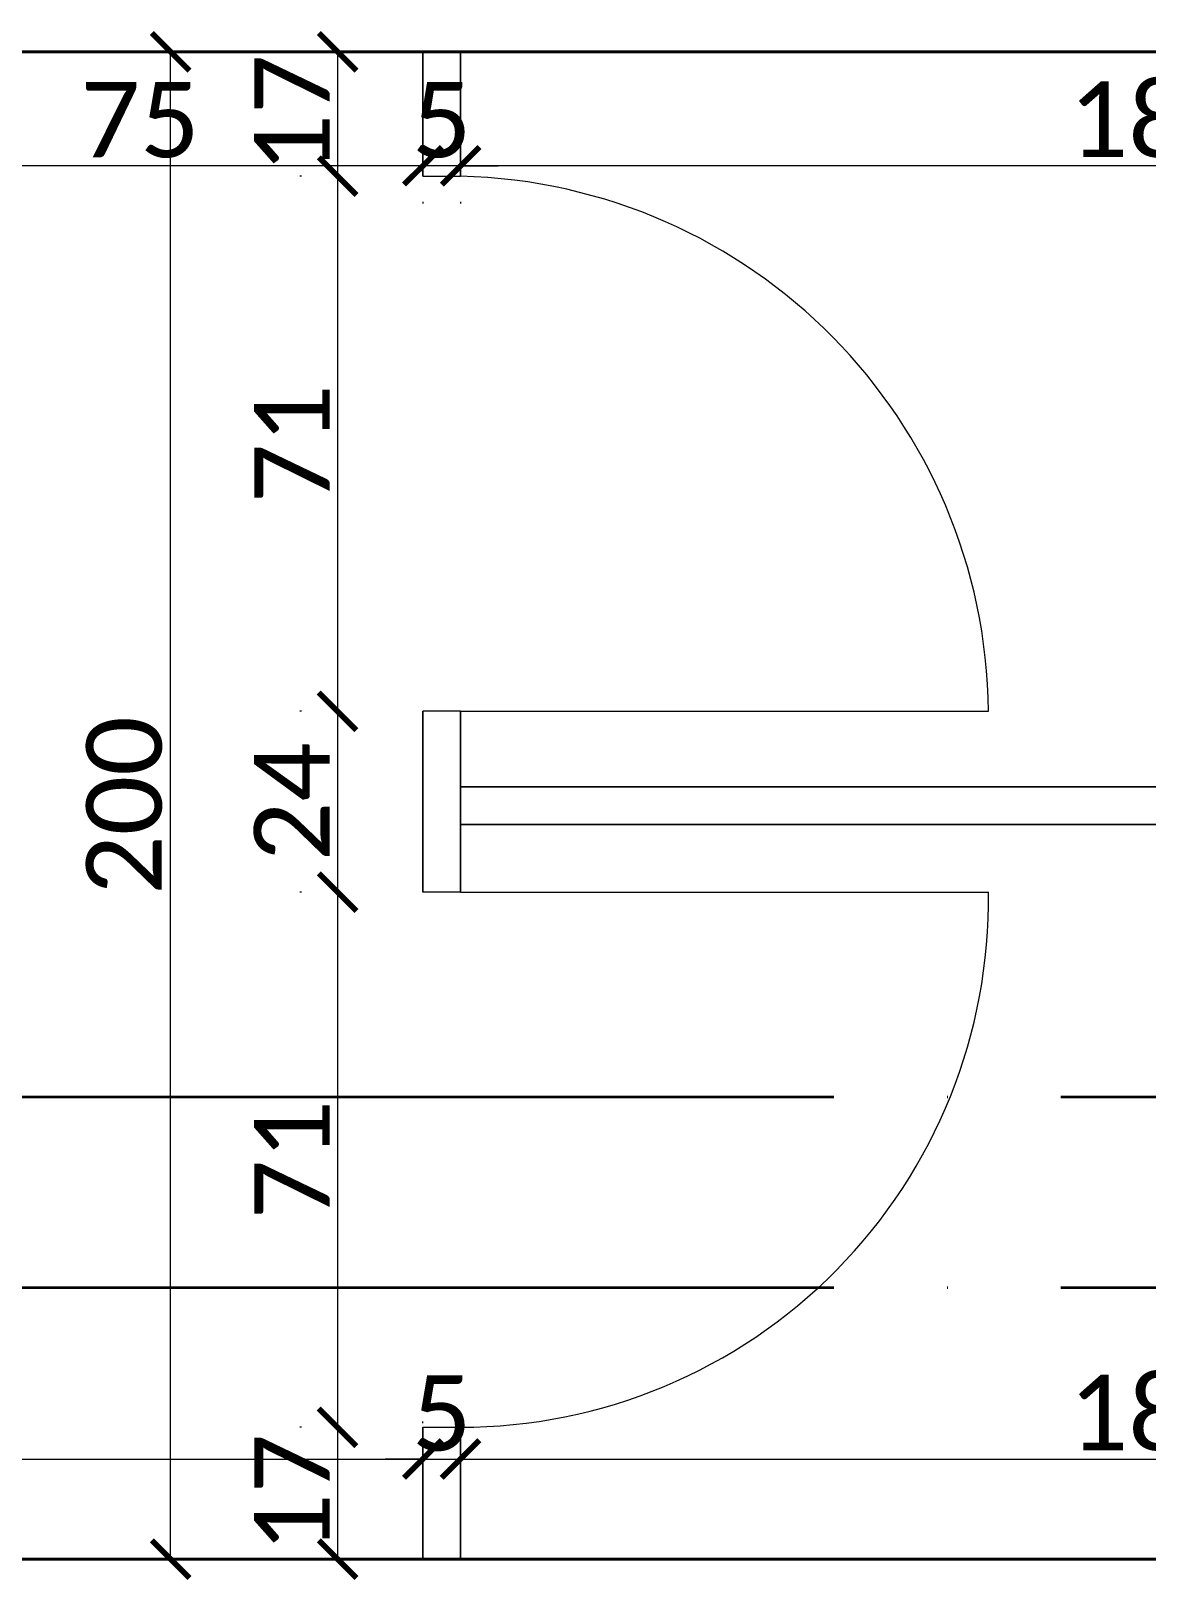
# Model space of a CAD drawing. Header units: centimetres. Extents: x -26724 to 60145, y -23645 to 6771.
# Drawn here: x 549.7 to 697.7, y 4567.2 to 4772.7 of the extents above; entities that cross this region are included whole.
import ezdxf

# ---------------------------------------------------------------- set-up
doc = ezdxf.new("R2010")
doc.units = ezdxf.units.CM
doc.linetypes.add('ACAD_ISO04W100', pattern=[30, 24, -3, 0, -3])
doc.linetypes.add('AUSGEZOGEN', pattern=[0])
for name, color, linetype, lineweight in [('2.IZGLED', 7, 'Continuous', 13), ('4.KOTE', 88, 'Continuous', 15), ('vrata', 83, 'Continuous', 18), ('zid', 7, 'Continuous', 40)]:
    doc.layers.add(name, color=color, linetype=linetype, lineweight=lineweight)
doc.layers.add('IZGLED 2', color=253, linetype='Continuous', lineweight=9, true_color=0x828282)
doc.styles.get("Standard").update_dxf_attribs({"font": 'calibri.ttf'})
doc.dimstyles.new('ja 1 50', dxfattribs={"dimtxt": 10, "dimasz": 5, "dimexe": 5, "dimexo": 5, "dimgap": 1, "dimtad": 1, "dimdec": 0, "dimtxsty": 'Standard', "dimblk": 'ARCHTICK', "dimcen": 2.5, "dimclrd": 256, "dimclrt": 7, "dimadec": 0, "dimazin": 0, "dimtfac": 1, "dimtdec": 0, "dimtix": 1, "dimtmove": 1, "dimatfit": 3, "dimldrblk": 'ARCHTICK', "dimfxl": 10, "dimfxlon": 1, "dimlwd": 0, "dimlwe": 9, "dimarcsym": 0})

# ---------------------------------------------------------------- blocks, each defined once
blk = doc.blocks.new('_ArchTick')
at = {"color": 0, "linetype": 'ByBlock', "const_width": 0.15}
blk.add_lwpolyline([(-0.5, -0.5), (0.5, 0.5)], dxfattribs=at)
blk = doc.blocks.new('*D2314')
at = {"layer": '4.KOTE', "lineweight": 0, "transparency": 16777216}
blk.add_line((791.69, 4754.84), (606.69, 4754.84), dxfattribs=at)
at = {"layer": '4.KOTE', "color": 0, "lineweight": 9, "transparency": 16777216}
for p, q in [((606.69, 4750.08), (606.69, 4749.84)), ((791.69, 4750.08), (791.69, 4749.84))]:
    blk.add_line(p, q, dxfattribs=at)
at = {"layer": 'Defpoints', "color": 0, "transparency": 16777216}
for p in [(606.69, 4769.96, 1216.69), (791.69, 4769.96, 1216.69), (606.69, 4754.84)]:
    blk.add_point(p, dxfattribs=at)
at = {"layer": '4.KOTE', "lineweight": 0, "transparency": 16777216, "xscale": 5, "yscale": 5, "zscale": 5, "rotation": 180}
blk.add_blockref('_ArchTick', (606.69, 4754.84), dxfattribs=at)
at = {"layer": '4.KOTE', "lineweight": 0, "transparency": 16777216, "xscale": 5, "yscale": 5, "zscale": 5}
blk.add_blockref('_ArchTick', (791.69, 4754.84), dxfattribs=at)
at = {"layer": '4.KOTE', "color": 7, "transparency": 16777216, "insert": (699.19, 4760.96), "char_height": 10, "attachment_point": 5}
blk.add_mtext('185', dxfattribs=at)
blk = doc.blocks.new('*D2354')
at = {"layer": '4.KOTE', "lineweight": 0, "transparency": 16777216}
for p, q in [((601.69, 4754.84), (596.69, 4754.84)), ((606.69, 4754.84), (601.69, 4754.84)), ((606.69, 4754.84), (611.69, 4754.84))]:
    blk.add_line(p, q, dxfattribs=at)
at = {"layer": '4.KOTE', "color": 0, "lineweight": 9, "transparency": 16777216}
for p, q in [((601.69, 4750.08), (601.69, 4749.84)), ((606.69, 4750.08), (606.69, 4749.84))]:
    blk.add_line(p, q, dxfattribs=at)
at = {"layer": 'Defpoints', "color": 0, "transparency": 16777216}
for p in [(601.69, 4769.96, 1216.69), (606.69, 4769.96, 1216.69), (601.69, 4754.84)]:
    blk.add_point(p, dxfattribs=at)
at = {"layer": '4.KOTE', "lineweight": 0, "transparency": 16777216, "xscale": 5, "yscale": 5, "zscale": 5}
blk.add_blockref('_ArchTick', (601.69, 4754.84), dxfattribs=at)
at = {"layer": '4.KOTE', "lineweight": 0, "transparency": 16777216, "xscale": 5, "yscale": 5, "zscale": 5, "rotation": 180}
blk.add_blockref('_ArchTick', (606.69, 4754.84), dxfattribs=at)
at = {"layer": '4.KOTE', "color": 7, "transparency": 16777216, "insert": (604.19, 4760.91), "char_height": 10, "attachment_point": 5}
blk.add_mtext('5', dxfattribs=at)
blk = doc.blocks.new('*D2355')
at = {"layer": '4.KOTE', "color": 0, "lineweight": 9, "transparency": 16777216}
for p, q in [((526.69, 4759.74), (526.69, 4759.84)), ((601.69, 4750.08), (601.69, 4749.84))]:
    blk.add_line(p, q, dxfattribs=at)
at = {"layer": '4.KOTE', "lineweight": 0, "transparency": 16777216}
blk.add_line((601.69, 4754.84), (526.69, 4754.84), dxfattribs=at)
at = {"layer": 'Defpoints', "color": 0, "transparency": 16777216}
for p in [(601.69, 4769.96, 1216.69), (526.69, 4754.84), (526.69, 4751.96, 1216.69)]:
    blk.add_point(p, dxfattribs=at)
at = {"layer": '4.KOTE', "lineweight": 0, "transparency": 16777216, "xscale": 5, "yscale": 5, "zscale": 5, "rotation": 180}
blk.add_blockref('_ArchTick', (526.69, 4754.84), dxfattribs=at)
at = {"layer": '4.KOTE', "lineweight": 0, "transparency": 16777216, "xscale": 5, "yscale": 5, "zscale": 5}
blk.add_blockref('_ArchTick', (601.69, 4754.84), dxfattribs=at)
at = {"layer": '4.KOTE', "color": 7, "transparency": 16777216, "insert": (564.19, 4760.91), "char_height": 10, "attachment_point": 5}
blk.add_mtext('75', dxfattribs=at)
blk = doc.blocks.new('*D2365')
at = {"layer": '4.KOTE', "color": 0, "lineweight": 9, "transparency": 16777216}
for p, q in [((181.69, 4588.02), (181.69, 4588.25)), ((601.69, 4588.02), (601.69, 4588.25))]:
    blk.add_line(p, q, dxfattribs=at)
at = {"layer": '4.KOTE', "lineweight": 0, "transparency": 16777216}
blk.add_line((181.69, 4583.25), (601.69, 4583.25), dxfattribs=at)
at = {"layer": 'Defpoints', "color": 0, "transparency": 16777216}
for p in [(601.69, 4583.25), (181.69, 4569.96, 1216.69), (601.69, 4569.96, 1216.69)]:
    blk.add_point(p, dxfattribs=at)
at = {"layer": '4.KOTE', "lineweight": 0, "transparency": 16777216, "xscale": 5, "yscale": 5, "zscale": 5, "rotation": 180}
blk.add_blockref('_ArchTick', (181.69, 4583.25), dxfattribs=at)
at = {"layer": '4.KOTE', "lineweight": 0, "transparency": 16777216, "xscale": 5, "yscale": 5, "zscale": 5}
blk.add_blockref('_ArchTick', (601.69, 4583.25), dxfattribs=at)
at = {"layer": '4.KOTE', "color": 7, "transparency": 16777216, "insert": (391.69, 4589.37), "char_height": 10, "attachment_point": 5}
blk.add_mtext('420', dxfattribs=at)
blk = doc.blocks.new('*D2366')
at = {"layer": '4.KOTE', "color": 0, "lineweight": 9, "transparency": 16777216}
for p, q in [((601.69, 4588.02), (601.69, 4588.25)), ((606.69, 4588.13), (606.69, 4588.25))]:
    blk.add_line(p, q, dxfattribs=at)
at = {"layer": '4.KOTE', "lineweight": 0, "transparency": 16777216}
for p, q in [((601.69, 4583.25), (596.69, 4583.25)), ((601.69, 4583.25), (606.69, 4583.25)), ((606.69, 4583.25), (611.69, 4583.25))]:
    blk.add_line(p, q, dxfattribs=at)
at = {"layer": 'Defpoints', "color": 0, "transparency": 16777216}
for p in [(606.69, 4583.25), (606.69, 4578.71, 1216.69), (601.69, 4569.96, 1216.69)]:
    blk.add_point(p, dxfattribs=at)
at = {"layer": '4.KOTE', "lineweight": 0, "transparency": 16777216, "xscale": 5, "yscale": 5, "zscale": 5}
blk.add_blockref('_ArchTick', (601.69, 4583.25), dxfattribs=at)
at = {"layer": '4.KOTE', "lineweight": 0, "transparency": 16777216, "xscale": 5, "yscale": 5, "zscale": 5, "rotation": 180}
blk.add_blockref('_ArchTick', (606.69, 4583.25), dxfattribs=at)
at = {"layer": '4.KOTE', "color": 7, "transparency": 16777216, "insert": (604.19, 4589.32), "char_height": 10, "attachment_point": 5}
blk.add_mtext('5', dxfattribs=at)
blk = doc.blocks.new('*D2367')
at = {"layer": '4.KOTE', "color": 0, "lineweight": 9, "transparency": 16777216}
for p, q in [((606.69, 4588.13), (606.69, 4588.25)), ((791.69, 4588.02), (791.69, 4588.25))]:
    blk.add_line(p, q, dxfattribs=at)
at = {"layer": '4.KOTE', "lineweight": 0, "transparency": 16777216}
blk.add_line((606.69, 4583.25), (791.69, 4583.25), dxfattribs=at)
at = {"layer": 'Defpoints', "color": 0, "transparency": 16777216}
for p in [(791.69, 4583.25), (606.69, 4578.71, 1216.69), (791.69, 4569.96, 1216.69)]:
    blk.add_point(p, dxfattribs=at)
at = {"layer": '4.KOTE', "lineweight": 0, "transparency": 16777216, "xscale": 5, "yscale": 5, "zscale": 5, "rotation": 180}
blk.add_blockref('_ArchTick', (606.69, 4583.25), dxfattribs=at)
at = {"layer": '4.KOTE', "lineweight": 0, "transparency": 16777216, "xscale": 5, "yscale": 5, "zscale": 5}
blk.add_blockref('_ArchTick', (791.69, 4583.25), dxfattribs=at)
at = {"layer": '4.KOTE', "color": 7, "transparency": 16777216, "insert": (699.19, 4589.37), "char_height": 10, "attachment_point": 5}
blk.add_mtext('185', dxfattribs=at)
blk = doc.blocks.new('*D2369')
at = {"layer": '4.KOTE', "color": 0, "lineweight": 9, "transparency": 16777216}
for p, q in [((563.71, 4769.96), (563.24, 4769.96)), ((563.71, 4569.96), (563.24, 4569.96))]:
    blk.add_line(p, q, dxfattribs=at)
at = {"layer": '4.KOTE', "lineweight": 0, "transparency": 16777216}
blk.add_line((568.24, 4569.96), (568.24, 4769.96), dxfattribs=at)
at = {"layer": 'Defpoints', "color": 0, "transparency": 16777216}
for p in [(568.24, 4769.96), (601.69, 4769.96, 1216.69), (601.69, 4569.96, 1216.69)]:
    blk.add_point(p, dxfattribs=at)
at = {"layer": '4.KOTE', "lineweight": 0, "transparency": 16777216, "xscale": 5, "yscale": 5, "zscale": 5}
for p, rotation in [((568.24, 4769.96), 90), ((568.24, 4569.96), 270)]:
    blk.add_blockref('_ArchTick', p, dxfattribs=dict(at, rotation=rotation))
at = {"layer": '4.KOTE', "color": 7, "transparency": 16777216, "insert": (562.11, 4669.96), "char_height": 10, "attachment_point": 5, "rotation": 90}
blk.add_mtext('200', dxfattribs=at)
blk = doc.blocks.new('*D2386')
at = {"layer": '4.KOTE', "color": 0, "lineweight": 9, "transparency": 16777216}
for p, q in [((585.58, 4769.96), (585.38, 4769.96)), ((585.58, 4753.46), (585.38, 4753.46))]:
    blk.add_line(p, q, dxfattribs=at)
at = {"layer": '4.KOTE', "lineweight": 0, "transparency": 16777216}
blk.add_line((590.38, 4769.96), (590.38, 4753.46), dxfattribs=at)
at = {"layer": 'Defpoints', "color": 0, "transparency": 16777216}
for p in [(601.69, 4769.96, 1216.69), (590.38, 4753.46), (601.69, 4753.46, 1216.69)]:
    blk.add_point(p, dxfattribs=at)
at = {"layer": '4.KOTE', "lineweight": 0, "transparency": 16777216, "xscale": 5, "yscale": 5, "zscale": 5}
for p, rotation in [((590.38, 4769.96), 90), ((590.38, 4753.46), 270)]:
    blk.add_blockref('_ArchTick', p, dxfattribs=dict(at, rotation=rotation))
at = {"layer": '4.KOTE', "color": 7, "transparency": 16777216, "insert": (584.35, 4761.71), "char_height": 10, "attachment_point": 5, "rotation": 90}
blk.add_mtext('17', dxfattribs=at)
blk = doc.blocks.new('*D2387')
at = {"layer": '4.KOTE', "color": 0, "lineweight": 9, "transparency": 16777216}
for p, q in [((585.58, 4753.46), (585.38, 4753.46)), ((585.61, 4682.46), (585.38, 4682.46))]:
    blk.add_line(p, q, dxfattribs=at)
at = {"layer": '4.KOTE', "lineweight": 0, "transparency": 16777216}
blk.add_line((590.38, 4753.46), (590.38, 4682.46), dxfattribs=at)
at = {"layer": 'Defpoints', "color": 0, "transparency": 16777216}
for p in [(601.69, 4753.46, 1216.69), (590.38, 4682.46), (604.19, 4682.46, 1216.69)]:
    blk.add_point(p, dxfattribs=at)
at = {"layer": '4.KOTE', "lineweight": 0, "transparency": 16777216, "xscale": 5, "yscale": 5, "zscale": 5}
for p, rotation in [((590.38, 4753.46), 90), ((590.38, 4682.46), 270)]:
    blk.add_blockref('_ArchTick', p, dxfattribs=dict(at, rotation=rotation))
at = {"layer": '4.KOTE', "color": 7, "transparency": 16777216, "insert": (584.35, 4717.96), "char_height": 10, "attachment_point": 5, "rotation": 90}
blk.add_mtext('71', dxfattribs=at)
blk = doc.blocks.new('*D2388')
at = {"layer": '4.KOTE', "color": 0, "lineweight": 9, "transparency": 16777216}
for p, q in [((585.61, 4682.46), (585.38, 4682.46)), ((585.58, 4658.46), (585.38, 4658.46))]:
    blk.add_line(p, q, dxfattribs=at)
at = {"layer": '4.KOTE', "lineweight": 0, "transparency": 16777216}
blk.add_line((590.38, 4682.46), (590.38, 4658.46), dxfattribs=at)
at = {"layer": 'Defpoints', "color": 0, "transparency": 16777216}
for p in [(604.19, 4682.46, 1216.69), (590.38, 4658.46), (601.69, 4658.46, 1216.69)]:
    blk.add_point(p, dxfattribs=at)
at = {"layer": '4.KOTE', "lineweight": 0, "transparency": 16777216, "xscale": 5, "yscale": 5, "zscale": 5}
for p, rotation in [((590.38, 4682.46), 90), ((590.38, 4658.46), 270)]:
    blk.add_blockref('_ArchTick', p, dxfattribs=dict(at, rotation=rotation))
at = {"layer": '4.KOTE', "color": 7, "transparency": 16777216, "insert": (584.31, 4670.46), "char_height": 10, "attachment_point": 5, "rotation": 90}
blk.add_mtext('24', dxfattribs=at)
blk = doc.blocks.new('*D2389')
at = {"layer": '4.KOTE', "color": 0, "lineweight": 9, "transparency": 16777216}
for p, q in [((585.58, 4658.46), (585.38, 4658.46)), ((585.58, 4587.46), (585.38, 4587.46))]:
    blk.add_line(p, q, dxfattribs=at)
at = {"layer": '4.KOTE', "lineweight": 0, "transparency": 16777216}
blk.add_line((590.38, 4658.46), (590.38, 4587.46), dxfattribs=at)
at = {"layer": 'Defpoints', "color": 0, "transparency": 16777216}
for p in [(601.69, 4658.46, 1216.69), (590.38, 4587.46), (601.69, 4587.46, 1216.69)]:
    blk.add_point(p, dxfattribs=at)
at = {"layer": '4.KOTE', "lineweight": 0, "transparency": 16777216, "xscale": 5, "yscale": 5, "zscale": 5}
for p, rotation in [((590.38, 4658.46), 90), ((590.38, 4587.46), 270)]:
    blk.add_blockref('_ArchTick', p, dxfattribs=dict(at, rotation=rotation))
at = {"layer": '4.KOTE', "color": 7, "transparency": 16777216, "insert": (584.35, 4622.96), "char_height": 10, "attachment_point": 5, "rotation": 90}
blk.add_mtext('71', dxfattribs=at)
blk = doc.blocks.new('*D2333')
at = {"layer": '4.KOTE', "color": 0, "lineweight": 9, "transparency": 16777216}
for p, q in [((585.58, 4587.46), (585.38, 4587.46)), ((585.58, 4569.96), (585.38, 4569.96))]:
    blk.add_line(p, q, dxfattribs=at)
at = {"layer": '4.KOTE', "lineweight": 0, "transparency": 16777216}
blk.add_line((590.38, 4587.46), (590.38, 4569.96), dxfattribs=at)
at = {"layer": 'Defpoints', "color": 0, "transparency": 16777216}
for p in [(601.69, 4587.46, 1216.69), (590.38, 4569.96), (601.69, 4569.96, 1216.69)]:
    blk.add_point(p, dxfattribs=at)
at = {"layer": '4.KOTE', "lineweight": 0, "transparency": 16777216, "xscale": 5, "yscale": 5, "zscale": 5}
for p, rotation in [((590.38, 4587.46), 90), ((590.38, 4569.96), 270)]:
    blk.add_blockref('_ArchTick', p, dxfattribs=dict(at, rotation=rotation))
at = {"layer": '4.KOTE', "color": 7, "transparency": 16777216, "insert": (584.35, 4578.71), "char_height": 10, "attachment_point": 5, "rotation": 90}
blk.add_mtext('17', dxfattribs=at)

msp = doc.modelspace()

# ---------------------------------------------------------------- linework, layer by layer
at = {"layer": '2.IZGLED', "linetype": 'AUSGEZOGEN', "transparency": 33554687}
for p, q in [((601.69, 4769.96, 1216.69), (601.69, 4753.46, 1216.69)), ((606.69, 4769.96, 1216.69), (601.69, 4769.96, 1216.69)), ((601.69, 4769.96, 1216.69), (606.69, 4769.96, 1216.69)), ((601.69, 4769.96, 1216.69), (601.69, 4769.96, 1216.69)), ((601.69, 4769.96, 1216.69), (601.69, 4753.46, 1216.69)), ((601.69, 4753.46, 1216.69), (601.69, 4769.96, 1216.69)), ((606.69, 4769.96, 1216.69), (601.69, 4769.96, 1216.69)), ((601.69, 4769.96, 1216.69), (601.69, 4769.96, 1216.69)), ((601.69, 4769.96, 1216.69), (606.69, 4769.96, 1216.69)), ((606.69, 4753.46, 1216.69), (606.69, 4769.96, 1216.69)), ((606.69, 4769.96, 1216.69), (606.69, 4753.46, 1216.69)), ((606.69, 4753.46, 1216.69), (606.69, 4769.96, 1216.69)), ((606.69, 4769.96, 1216.69), (606.69, 4769.96, 1216.69)), ((606.69, 4769.96, 1216.69), (606.69, 4753.46, 1216.69)), ((606.69, 4769.96, 1216.69), (606.69, 4769.96, 1216.69)), ((601.69, 4682.46, 1216.69), (601.69, 4658.46, 1216.69)), ((601.69, 4658.46, 1216.69), (601.69, 4682.46, 1216.69)), ((601.69, 4658.46, 1216.69), (601.69, 4682.46, 1216.69)), ((601.69, 4682.46, 1216.69), (601.69, 4658.46, 1216.69)), ((606.69, 4658.46, 1216.69), (606.69, 4682.46, 1216.69)), ((606.69, 4682.46, 1216.69), (606.69, 4658.46, 1216.69)), ((606.69, 4682.46, 1216.69), (606.69, 4658.46, 1216.69)), ((606.69, 4658.46, 1216.69), (606.69, 4682.46, 1216.69)), ((606.69, 4672.46, 1216.69), (606.69, 4667.46, 1216.69)), ((806.69, 4672.46, 1216.69), (606.69, 4672.46, 1216.69)), ((606.69, 4672.46, 1216.69), (806.69, 4672.46, 1216.69)), ((606.69, 4667.46, 1216.69), (606.69, 4672.46, 1216.69)), ((606.69, 4672.46, 1216.69), (606.69, 4672.46, 1216.69)), ((606.69, 4672.46, 1216.69), (806.69, 4672.46, 1216.69)), ((806.69, 4672.46, 1216.69), (606.69, 4672.46, 1216.69)), ((606.69, 4667.46, 1216.69), (606.69, 4672.46, 1216.69)), ((606.69, 4672.46, 1216.69), (606.69, 4672.46, 1216.69)), ((606.69, 4672.46, 1216.69), (606.69, 4667.46, 1216.69)), ((606.69, 4667.46, 1216.69), (806.69, 4667.46, 1216.69)), ((806.69, 4667.46, 1216.69), (606.69, 4667.46, 1216.69)), ((606.69, 4667.46, 1216.69), (606.69, 4667.46, 1216.69)), ((806.69, 4667.46, 1216.69), (606.69, 4667.46, 1216.69)), ((606.69, 4667.46, 1216.69), (606.69, 4667.46, 1216.69)), ((606.69, 4667.46, 1216.69), (806.69, 4667.46, 1216.69)), ((601.69, 4587.46, 1216.69), (601.69, 4569.96, 1216.69)), ((601.69, 4569.96, 1216.69), (601.69, 4587.46, 1216.69)), ((601.69, 4587.46, 1216.69), (601.69, 4569.96, 1216.69)), ((601.69, 4569.96, 1216.69), (601.69, 4587.46, 1216.69)), ((606.69, 4569.96, 1216.69), (606.69, 4587.46, 1216.69)), ((606.69, 4587.46, 1216.69), (606.69, 4569.96, 1216.69)), ((606.69, 4569.96, 1216.69), (606.69, 4587.46, 1216.69)), ((606.69, 4587.46, 1216.69), (606.69, 4569.96, 1216.69)), ((601.69, 4569.96, 1216.69), (606.69, 4569.96, 1216.69)), ((606.69, 4569.96, 1216.69), (601.69, 4569.96, 1216.69)), ((601.69, 4569.96, 1216.69), (601.69, 4569.96, 1216.69)), ((601.69, 4569.96, 1216.69), (606.69, 4569.96, 1216.69)), ((606.69, 4569.96, 1216.69), (601.69, 4569.96, 1216.69)), ((601.69, 4569.96, 1216.69), (601.69, 4569.96, 1216.69)), ((606.69, 4569.96, 1216.69), (606.69, 4569.96, 1216.69)), ((606.69, 4569.96, 1216.69), (606.69, 4569.96, 1216.69))]:
    msp.add_line(p, q, dxfattribs=at)
at = {"layer": '2.IZGLED', "ltscale": 12}
for p, q in [((601.69, 4753.46, 1216.69), (606.69, 4753.46, 1216.69)), ((606.69, 4682.46, 1216.69), (601.69, 4682.46, 1216.69)), ((606.69, 4658.46, 1216.69), (601.69, 4658.46, 1216.69)), ((601.69, 4587.46, 1216.69), (606.69, 4587.46, 1216.69))]:
    msp.add_line(p, q, dxfattribs=at)
at = {"layer": 'IZGLED 2', "color": 5, "linetype": 'ACAD_ISO04W100', "lineweight": 35, "ltscale": 5}
for p, q in [((-214.31, 4631.3), (910.94, 4631.3)), ((-214.31, 4606.03), (910.94, 4606.03))]:
    msp.add_line(p, q, dxfattribs=at)
at = {"layer": 'vrata', "linetype": 'AUSGEZOGEN', "transparency": 33554687}
for p, q in [((606.69, 4682.46, 1216.69), (676.69, 4682.46, 1216.69)), ((606.69, 4658.46, 1216.69), (676.69, 4658.46, 1216.69))]:
    msp.add_line(p, q, dxfattribs=at)
at = {"layer": 'vrata', "ltscale": 12}
for centre, radius, start, end in [((604.95, 4681.74, 1216.69), 71.74, 0.575, 88.6067), ((606.68, 4657.48, 1216.69), 70.01, 269.9984, 0.8087)]:
    msp.add_arc(centre, radius, start, end, dxfattribs=at)
at = {"layer": 'zid', "transparency": 33554687}
for p, q in [((181.69, 4769.96, 1216.69), (806.69, 4769.96, 1216.69)), ((806.69, 4769.96, 1216.69), (181.69, 4769.96, 1216.69)), ((806.69, 4769.96, 1216.69), (181.69, 4769.96, 1216.69)), ((181.69, 4769.96, 1216.69), (806.69, 4769.96, 1216.69)), ((806.69, 4569.96, 1216.69), (181.69, 4569.96, 1216.69)), ((181.69, 4569.96, 1216.69), (806.69, 4569.96, 1216.69)), ((181.69, 4569.96, 1216.69), (806.69, 4569.96, 1216.69)), ((806.69, 4569.96, 1216.69), (181.69, 4569.96, 1216.69))]:
    msp.add_line(p, q, dxfattribs=at)

# ---------------------------------------------------------------- dimensions: what is measured, and where the dimension line sits
at = {"layer": '4.KOTE'}
for base, p1, p2, picture, middle in [((568.24, 4769.96), (601.69, 4569.96, 1216.69), (601.69, 4769.96, 1216.69), '*D2369', (562.11, 4669.96)), ((590.37973, 4753.46356), (601.69246, 4769.96357, 1216.69186), (601.69246, 4753.46356, 1216.69186), '*D2386', (584.34511, 4761.71357)), ((590.38, 4682.46), (601.69, 4753.46, 1216.69), (604.19, 4682.46, 1216.69), '*D2387', (584.35, 4717.96)), ((590.38, 4658.46), (604.19, 4682.46, 1216.69), (601.69, 4658.46, 1216.69), '*D2388', (584.31, 4670.46)), ((590.38, 4587.46), (601.69, 4658.46, 1216.69), (601.69, 4587.46, 1216.69), '*D2389', (584.35, 4622.96)), ((590.37973, 4569.96357), (601.69246, 4587.46356, 1216.69186), (601.69222, 4569.96357, 1216.69186), '*D2333', (584.34511, 4578.71357))]:
    dim = msp.add_linear_dim(base=base, p1=p1, p2=p2, angle=90, dimstyle='ja 1 50', dxfattribs=at)
    dim.commit()
    dim.dimension.update_dxf_attribs({"geometry": picture, "text_midpoint": middle})
for base, p1, p2, picture, middle in [((526.69, 4754.84), (601.69, 4769.96, 1216.69), (526.69, 4751.96, 1216.69), '*D2355', (564.19, 4760.91)), ((601.69, 4754.84), (606.69, 4769.96, 1216.69), (601.69, 4769.96, 1216.69), '*D2354', (604.19, 4760.91)), ((606.69, 4754.84), (791.69, 4769.96, 1216.69), (606.69, 4769.96, 1216.69), '*D2314', (699.19, 4760.96)), ((601.69, 4583.25), (181.69, 4569.96, 1216.69), (601.69, 4569.96, 1216.69), '*D2365', (391.69, 4589.37)), ((606.69, 4583.25), (601.69, 4569.96, 1216.69), (606.69, 4578.71, 1216.69), '*D2366', (604.19, 4589.32)), ((791.69, 4583.25), (606.69, 4578.71, 1216.69), (791.69, 4569.96, 1216.69), '*D2367', (699.19, 4589.37))]:
    dim = msp.add_linear_dim(base=base, p1=p1, p2=p2, dimstyle='ja 1 50', dxfattribs=at)
    dim.commit()
    dim.dimension.update_dxf_attribs({"geometry": picture, "text_midpoint": middle})

doc.saveas('drawing.dxf')
